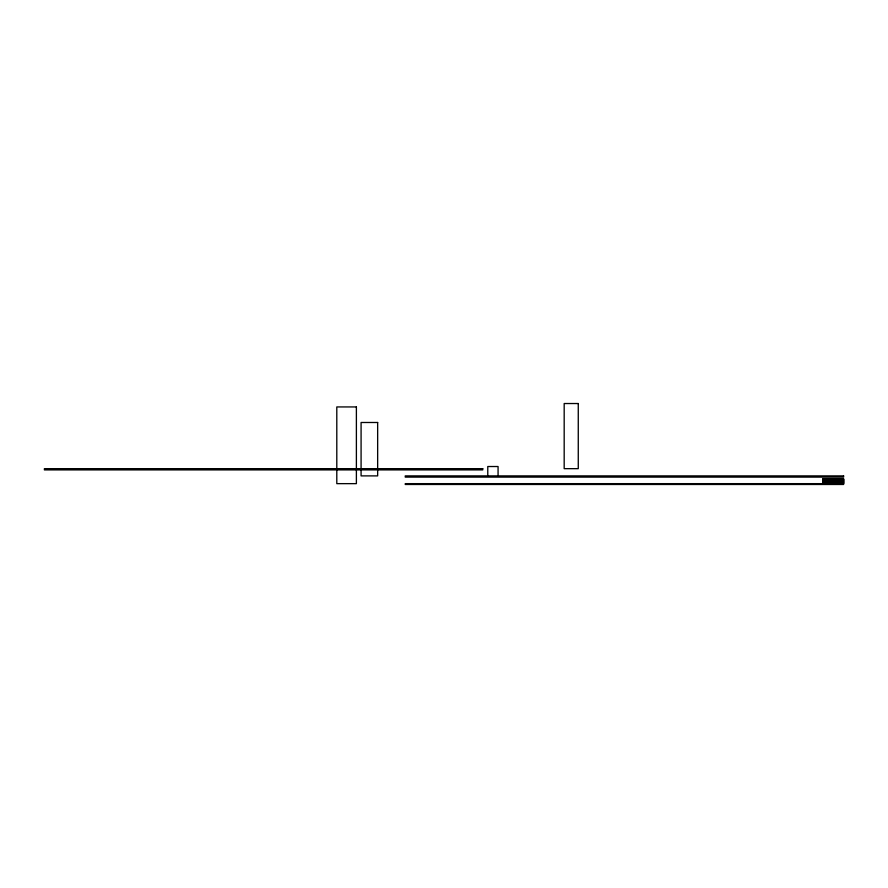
<?xml version="1.0" encoding="UTF-8"?>
<svg xmlns="http://www.w3.org/2000/svg" width="888" height="888" viewBox="0 0 888 888"><rect width="100%" height="100%" fill="white"/><g stroke="black" fill="none" stroke-linecap="round" stroke-linejoin="round"><path stroke-width="1.33" d="M822.899 479.076L843.6 479.076M822.899 479.398L843.6 479.398M822.899 479.731L843.6 479.731M822.899 480.053L843.6 480.053M822.899 480.386L843.6 480.386M822.899 480.708L843.6 480.708M822.899 481.041L843.6 481.041M822.899 481.363L843.6 481.363M822.899 481.685L843.6 481.685M822.899 482.018L843.6 482.018M822.899 482.339L843.6 482.339M822.899 482.672L843.6 482.672M822.899 482.994L843.6 482.994M822.899 483.327L843.6 483.327M843.6 483.649L405.25 483.649L405.25 484.471L843.6 484.471L843.6 478.754L822.899 478.754L822.899 483.649M498.068 475.89L498.068 466.522L487.778 466.522L487.778 475.89M578.266 403.529L564.18 403.529L564.18 468.664L578.266 468.664L578.266 403.529M356.388 406.937L336.796 406.937L336.796 483.649L356.388 483.649L356.388 406.937M377.655 422.488L361.083 422.488L361.083 475.89L377.655 475.89L377.655 422.488M482.75 468.664L44.4 468.664L44.4 469.896L482.75 469.896L482.75 468.664M843.6 475.89L405.25 475.89L405.25 477.111L843.6 477.111L843.6 475.89"/></g></svg>
